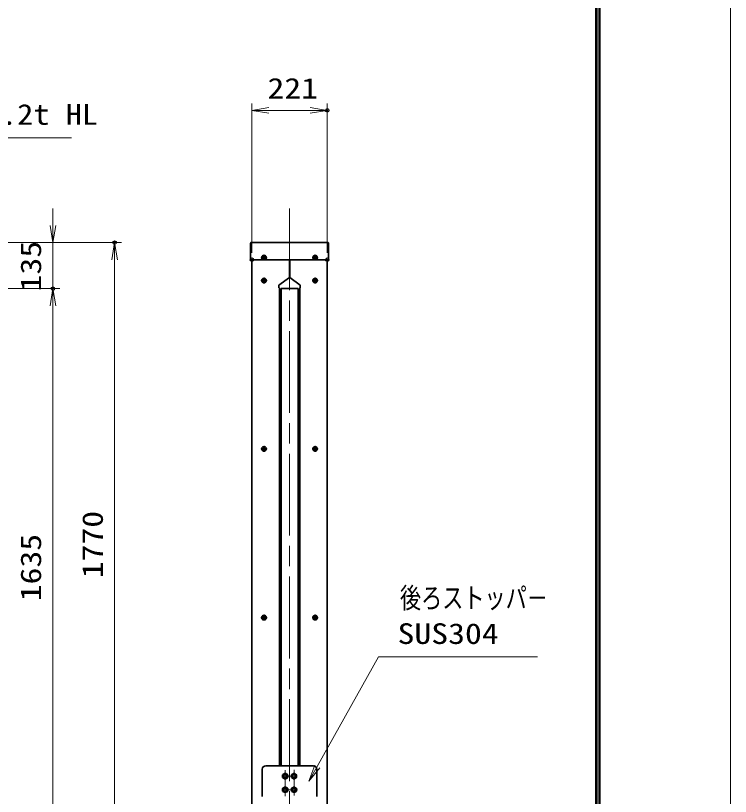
# Model space of a CAD drawing. Units: millimetres at full size, sheet at 1:20. Extents: x -5940 to 5940, y -4200 to 4200.
# Drawn here: x 3843 to 5940, y -959 to 1332 of the extents above; entities that cross this region are included whole.
import ezdxf
from ezdxf.enums import TextEntityAlignment as Align

# ---------------------------------------------------------------- set-up
doc = ezdxf.new("R2010")
doc.units = ezdxf.units.MM
doc.header["$LTSCALE"] = 20
doc.header["$PDMODE"] = 32
doc.header["$PDSIZE"] = 10
doc.linetypes.add('USER1', pattern=[18, 12, -1.5, 3, -1.5])
doc.linetypes.add('USER2', pattern=[9, 6, -0.75, 1.5, -0.75])
for name, color, linetype, lineweight in [('0-0_D-TTL', 7, 'Continuous', 18), ('0-1_軸線', 200, 'USER1', 15), ('0-2_寸法線', 4, 'Continuous', 18), ('0-3_0', 7, 'Continuous', 18), ('0-5_外形線', 7, 'Continuous', 35), ('0-9_AM_0N', 7, 'Continuous', 50)]:
    doc.layers.add(name, color=color, linetype=linetype, lineweight=lineweight)
doc.layers.add('0-4_Defpoints', color=7, linetype='Continuous')
doc.styles.add('ＭＳ ゴシック', font='')
doc.styles.get('ＭＳ ゴシック').set_extended_font_data('MS Gothic')

# ---------------------------------------------------------------- blocks, each defined once
blk = doc.blocks.new('_Open')
at = {"layer": '0-3_0'}
blk.add_line((-20, 3.333), (0, 0), dxfattribs=at)
blk.add_lwpolyline([(-20, -3.333), (0, 0), (-20, 0)], dxfattribs=at)
blk = doc.blocks.new('U10')
at = {"layer": '0-9_AM_0N'}
blk.add_lwpolyline([(671075.8, 427831.9), (671205.8, 427756.9), (671335.8, 427831.9), (671335.8, 427982), (671205.8, 428057.1), (671075.8, 427982)], close=True, dxfattribs=at)
blk.add_circle((671205.8, 427907), 130, dxfattribs=at)
blk = doc.blocks.new('U11')
at = {"layer": '0-9_AM_0N'}
blk.add_lwpolyline([(670555.8, 427831.9), (670685.8, 427756.9), (670815.8, 427831.9), (670815.8, 427982), (670685.8, 428057.1), (670555.8, 427982)], close=True, dxfattribs=at)
blk.add_circle((670685.8, 427907), 130, dxfattribs=at)
blk = doc.blocks.new('U12')
at = {"layer": '0-9_AM_0N'}
blk.add_lwpolyline([(671075.8, 428631.9), (671205.8, 428556.9), (671335.8, 428631.9), (671335.8, 428782), (671205.8, 428857.1), (671075.8, 428782)], close=True, dxfattribs=at)
blk.add_circle((671205.8, 428707), 130, dxfattribs=at)
blk = doc.blocks.new('S14')
at = {"layer": '0-2_寸法線'}
for points in [[(8994925.6, 2436945.4), (8985601.6, 2436945.4), (8982009.3, 2430521.6), (8981521.2, 2429648.8)], [(8981863.9, 2430603), (8981521.2, 2429648.8), (8982154.8, 2430440.3)]]:
    blk.add_lwpolyline(points, dxfattribs=at)
at = {"layer": '0-2_寸法線', "color": 254, "style": 'ＭＳ ゴシック'}
for s, width, p in [('後ろストッパ－', 0.75, (8986861.6, 2439442.2)), ('SUS304', 1.2, (8986717.6, 2437342.2))]:
    blk.add_text(s, height=1212, dxfattribs=dict(at, width=width)).set_placement(p, align=Align.BOTTOM_LEFT)
blk = doc.blocks.new('S20')
at = {"layer": '0-2_寸法線'}
for points in [[(8967592.1, 2467406.9), (8954754.5, 2467406.9), (8948192.9, 2454776.2), (8947731.9, 2453888.8)], [(8948045, 2454853), (8947731.9, 2453888.8), (8948340.8, 2454699.4)]]:
    blk.add_lwpolyline(points, dxfattribs=at)
at = {"layer": '0-2_寸法線', "color": 254, "style": 'ＭＳ ゴシック'}
for s, width, p in [('戸袋カバ-', 0.8, (8956014.5, 2469903.8)), ('SUS304 1.2t HL', 1.15, (8955870.5, 2467803.8))]:
    blk.add_text(s, height=1212, dxfattribs=dict(at, width=width)).set_placement(p, align=Align.BOTTOM_LEFT)

msp = doc.modelspace()

# ---------------------------------------------------------------- linework, layer by layer
at = {"layer": '0-0_D-TTL'}
for points in [[(-5940, -4200), (5940, -4200), (5940, 4200), (-5940, 4200)], [(-5558.14, 3889.71), (5558.14, 3889.71), (5558.14, -3888.86), (-5558.14, -3888.86)], [(-5554.61, 3886.18), (5554.61, 3886.18), (5554.61, -3885.32), (-5554.61, -3885.32)], [(-5551.07, 3882.64), (5551.07, 3882.64), (5551.07, -3881.79), (-5551.07, -3881.79)], [(-5547.54, 3879.11), (5547.54, 3879.11), (5547.54, -3878.25), (-5547.54, -3878.25)], [(-5544, 3875.57), (5544, 3875.57), (5544, -3874.71), (-5544, -3874.71)]]:
    msp.add_lwpolyline(points, close=True, dxfattribs=at)
at = {"layer": '0-1_軸線'}
for p, q in [((4646.93, 766.16), (4646.93, -1283.26)), ((4571.93, 554.5), (4563.02, 554.5)), ((4571.93, 554.5), (4571.93, 563.4)), ((4571.93, 554.5), (4580.83, 554.5)), ((4571.93, 554.5), (4571.93, 545.59)), ((4721.93, 554.5), (4713.02, 554.5)), ((4721.93, 554.5), (4721.93, 563.4)), ((4721.93, 554.5), (4730.83, 554.5)), ((4721.93, 554.5), (4721.93, 545.59)), ((4571.93, 60.7), (4571.93, 69.6)), ((4721.93, 60.7), (4721.93, 69.6)), ((4571.93, 60.7), (4563.02, 60.7)), ((4571.93, 60.7), (4580.83, 60.7)), ((4571.93, 60.7), (4571.93, 51.79)), ((4721.93, 60.7), (4713.02, 60.7)), ((4721.93, 60.7), (4730.83, 60.7)), ((4721.93, 60.7), (4721.93, 51.79)), ((4571.93, -434.3), (4563.02, -434.3)), ((4571.93, -434.3), (4571.93, -425.4)), ((4571.93, -434.3), (4580.83, -434.3)), ((4571.93, -434.3), (4571.93, -443.21)), ((4721.93, -434.3), (4713.02, -434.3)), ((4721.93, -434.3), (4721.93, -425.4)), ((4721.93, -434.3), (4730.83, -434.3)), ((4721.93, -434.3), (4721.93, -443.21)), ((4633.92, -882.25), (4633.92, -958.13)), ((4659.93, -880.67), (4659.93, -956.55)), ((4668.78, -899.3), (4624.51, -899.3)), ((4670.36, -939.3), (4624.51, -939.3))]:
    msp.add_line(p, q, dxfattribs=at)
at = {"layer": '0-1_軸線', "linetype": 'USER2'}
for p, q in [((4571.93, 621.7), (4563.36, 621.7)), ((4571.93, 621.7), (4571.93, 630.27)), ((4571.93, 621.7), (4580.5, 621.7)), ((4571.93, 621.7), (4571.93, 613.13)), ((4721.93, 621.7), (4713.73, 621.7)), ((4721.93, 621.7), (4721.93, 629.9)), ((4721.93, 621.7), (4730.12, 621.7)), ((4721.93, 621.7), (4721.93, 613.5))]:
    msp.add_line(p, q, dxfattribs=at)
at = {"layer": '0-2_寸法線'}
for p, q in [((4536.43, 635.7), (4536.43, 1073.73)), ((4536.43, 1053.73), (4757.43, 1053.73)), ((4757.43, 635.7), (4757.43, 1073.73)), ((3952.65, 715.7), (3952.65, 765.7)), ((3270.25, 665.7), (3972.65, 665.7)), ((3274.15, 665.7), (4153.8, 665.7)), ((3952.65, 665.7), (3952.65, 530.7)), ((4133.8, -1104.3), (4133.8, 665.7)), ((3270.25, 530.7), (3972.65, 530.7)), ((3270.25, 530.7), (3972.65, 530.7)), ((3952.65, -1104.3), (3952.65, 530.7)), ((3952.65, 480.7), (3952.65, 430.7))]:
    msp.add_line(p, q, dxfattribs=at)
at = {"layer": '0-4_Defpoints'}
for p in [(4757.43, 1053.73), (4133.8, 665.7), (4536.43, 615.7), (4757.43, 615.7), (3952.65, 530.7)]:
    msp.add_point(p, dxfattribs=at)
at = {"layer": '0-5_外形線'}
for p, q in [((4532.53, 616.9), (4532.53, 664.5)), ((4760.13, 665.7), (4533.73, 665.7)), ((4546.92, 665.7), (4746.93, 665.7)), ((4761.33, 664.5), (4761.33, 616.9)), ((4760.13, 615.7), (4533.73, 615.7)), ((4536.43, 615.7), (4536.43, -1029.3)), ((4757.43, 615.7), (4757.43, -1029.3)), ((4615.73, 541), (4615.73, 533.07)), ((4615.73, 533.07), (4616.93, 533.07)), ((4616.93, -869.3), (4616.93, 533.07)), ((4621.92, -869.3), (4621.92, 530.7)), ((4621.92, 530.7), (4671.92, 530.7)), ((4671.92, -869.3), (4671.92, 530.7)), ((4676.93, -869.3), (4676.93, 533.07)), ((4678.13, 533.07), (4676.93, 533.07)), ((4678.13, 541), (4678.13, 533.07)), ((4716.93, -869.3), (4576.92, -869.3)), ((4566.92, -959.3), (4566.92, -879.3)), ((4726.93, -959.3), (4726.93, -879.3))]:
    msp.add_line(p, q, dxfattribs=at)
for points in [[(4646.43, 615.7), (4646.43, 563), (4615.73, 541)], [(4647.43, 615.7), (4647.43, 563), (4678.13, 541)]]:
    msp.add_lwpolyline(points, dxfattribs=at)
for centre, radius, start, end in [((4533.73, 664.5), 1.2, 90, 180), ((4760.13, 664.5), 1.2, 0, 90), ((4533.73, 616.9), 1.2, 180, 270), ((4760.13, 616.9), 1.2, 270, 0), ((4576.92, -879.3), 10, 90, 180), ((4716.93, -879.3), 10, 0, 90)]:
    msp.add_arc(centre, radius, start, end, dxfattribs=at)
at = {"layer": '0-9_AM_0N'}
for p, q in [((4571.61, 622.01), (4569.43, 622.01)), ((4569.43, 621.39), (4569.43, 622.01)), ((4571.61, 621.39), (4569.43, 621.39)), ((4571.61, 624.2), (4572.24, 624.2)), ((4571.61, 622.01), (4571.61, 624.2)), ((4571.61, 621.39), (4571.61, 619.2)), ((4571.61, 619.2), (4572.24, 619.2)), ((4572.24, 622.01), (4572.24, 624.2)), ((4572.24, 622.01), (4574.43, 622.01)), ((4572.24, 621.39), (4574.43, 621.39)), ((4572.24, 621.39), (4572.24, 619.2)), ((4574.43, 621.39), (4574.43, 622.01)), ((4721.61, 622.01), (4719.43, 622.01)), ((4719.43, 621.39), (4719.43, 622.01)), ((4721.61, 621.39), (4719.43, 621.39)), ((4721.61, 624.2), (4722.24, 624.2)), ((4721.61, 622.01), (4721.61, 624.2)), ((4721.61, 621.39), (4721.61, 619.2)), ((4721.61, 619.2), (4722.24, 619.2)), ((4722.24, 622.01), (4722.24, 624.2)), ((4722.24, 622.01), (4724.43, 622.01)), ((4722.24, 621.39), (4724.43, 621.39)), ((4722.24, 621.39), (4722.24, 619.2)), ((4724.43, 621.39), (4724.43, 622.01)), ((4571.61, 554.81), (4569.43, 554.81)), ((4569.43, 554.19), (4569.43, 554.81)), ((4571.61, 554.19), (4569.43, 554.19)), ((4571.61, 557), (4572.24, 557)), ((4571.61, 554.81), (4571.61, 557)), ((4571.61, 554.19), (4571.61, 552)), ((4571.61, 552), (4572.24, 552)), ((4572.24, 554.81), (4572.24, 557)), ((4572.24, 554.81), (4574.43, 554.81)), ((4572.24, 554.19), (4574.43, 554.19)), ((4572.24, 554.19), (4572.24, 552)), ((4574.43, 554.19), (4574.43, 554.81)), ((4721.61, 554.81), (4719.43, 554.81)), ((4719.43, 554.19), (4719.43, 554.81)), ((4721.61, 554.19), (4719.43, 554.19)), ((4722.24, 557), (4721.61, 557)), ((4721.61, 554.81), (4721.61, 557)), ((4721.61, 554.19), (4721.61, 552)), ((4722.24, 552), (4721.61, 552)), ((4722.24, 554.81), (4722.24, 557)), ((4722.24, 554.81), (4724.43, 554.81)), ((4722.24, 554.19), (4724.43, 554.19)), ((4722.24, 554.19), (4722.24, 552)), ((4724.43, 554.19), (4724.43, 554.81)), ((4571.61, 61.01), (4569.43, 61.01)), ((4569.43, 60.39), (4569.43, 61.01)), ((4571.61, 60.39), (4569.43, 60.39)), ((4571.61, 63.2), (4572.24, 63.2)), ((4571.61, 61.01), (4571.61, 63.2)), ((4571.61, 60.39), (4571.61, 58.2)), ((4571.61, 58.2), (4572.24, 58.2)), ((4572.24, 61.01), (4572.24, 63.2)), ((4572.24, 61.01), (4574.43, 61.01)), ((4572.24, 60.39), (4574.43, 60.39)), ((4572.24, 60.39), (4572.24, 58.2)), ((4574.43, 60.39), (4574.43, 61.01)), ((4721.61, 61.01), (4719.43, 61.01)), ((4719.43, 60.39), (4719.43, 61.01)), ((4721.61, 60.39), (4719.43, 60.39)), ((4722.24, 63.2), (4721.61, 63.2)), ((4721.61, 61.01), (4721.61, 63.2)), ((4721.61, 60.39), (4721.61, 58.2)), ((4722.24, 58.2), (4721.61, 58.2)), ((4722.24, 61.01), (4722.24, 63.2)), ((4722.24, 61.01), (4724.43, 61.01)), ((4722.24, 60.39), (4724.43, 60.39)), ((4722.24, 60.39), (4722.24, 58.2)), ((4724.43, 60.39), (4724.43, 61.01)), ((4571.61, -433.99), (4569.43, -433.99)), ((4569.43, -434.61), (4569.43, -433.99)), ((4571.61, -434.61), (4569.43, -434.61)), ((4571.61, -431.8), (4572.24, -431.8)), ((4571.61, -433.99), (4571.61, -431.8)), ((4571.61, -434.61), (4571.61, -436.8)), ((4572.24, -433.99), (4572.24, -431.8)), ((4572.24, -433.99), (4574.43, -433.99)), ((4572.24, -434.61), (4574.43, -434.61)), ((4572.24, -434.61), (4572.24, -436.8)), ((4574.43, -434.61), (4574.43, -433.99)), ((4721.61, -433.99), (4719.43, -433.99)), ((4719.43, -434.61), (4719.43, -433.99)), ((4721.61, -434.61), (4719.43, -434.61)), ((4722.24, -431.8), (4721.61, -431.8)), ((4721.61, -433.99), (4721.61, -431.8)), ((4721.61, -434.61), (4721.61, -436.8)), ((4722.24, -433.99), (4722.24, -431.8)), ((4722.24, -433.99), (4724.43, -433.99)), ((4722.24, -434.61), (4724.43, -434.61)), ((4722.24, -434.61), (4722.24, -436.8)), ((4724.43, -434.61), (4724.43, -433.99)), ((4571.61, -436.8), (4572.24, -436.8)), ((4722.24, -436.8), (4721.61, -436.8))]:
    msp.add_line(p, q, dxfattribs=at)
for centre in [(4571.93, 621.7), (4571.93, 621.7), (4721.93, 621.7), (4721.93, 621.7), (4571.93, 554.5), (4571.93, 554.5), (4721.93, 554.5), (4721.93, 554.5), (4571.93, 60.7), (4571.93, 60.7), (4721.93, 60.7), (4721.93, 60.7), (4571.93, -434.3), (4571.93, -434.3), (4721.93, -434.3), (4721.93, -434.3)]:
    msp.add_circle(centre, 5.9, dxfattribs=at)

# ---------------------------------------------------------------- block references
at = {"layer": '0-2_寸法線'}
for name, p, xscale, yscale in [('S20', (-444372.3, -122396.89), 0.05, 0.05), ('_Open', (4757.43, 1053.73), 2.5, 2.5), ('S14', (-444372.3, -122396.89), 0.05, 0.05)]:
    msp.add_blockref(name, p, dxfattribs=dict(at, xscale=xscale, yscale=yscale))
at = {"layer": '0-2_寸法線', "xscale": 2.5, "yscale": 2.5}
for p, rotation in [((4536.43, 1053.73), 180), ((3952.65, 665.7), 270), ((4133.8, 665.7), 90), ((3952.65, 530.7), 90), ((3952.65, 530.7), 90)]:
    msp.add_blockref('_Open', p, dxfattribs=dict(at, rotation=rotation))
at = {"layer": '0-9_AM_0N', "xscale": 0.05, "yscale": 0.05}
for name, p in [('U12', (-28926.36, -22334.65)), ('U12', (-28900.36, -22334.65)), ('U11', (-28900.36, -22334.65)), ('U10', (-28900.36, -22334.65))]:
    msp.add_blockref(name, p, dxfattribs=at)

# ---------------------------------------------------------------- texts
at = {"layer": '0-2_寸法線', "color": 254, "style": 'ＭＳ ゴシック', "width": 1.2}
msp.add_text('221', height=60.56, dxfattribs=at).set_placement((4582.13, 1070.07), align=Align.BOTTOM_LEFT)
for s, p in [('135', (3936.3, 522.6)), ('1770', (4117.46, -318.9)), ('1635', (3936.3, -386.4))]:
    msp.add_text(s, height=60.56, rotation=90, dxfattribs=at).set_placement(p, align=Align.BOTTOM_LEFT)

doc.saveas('drawing.dxf')
